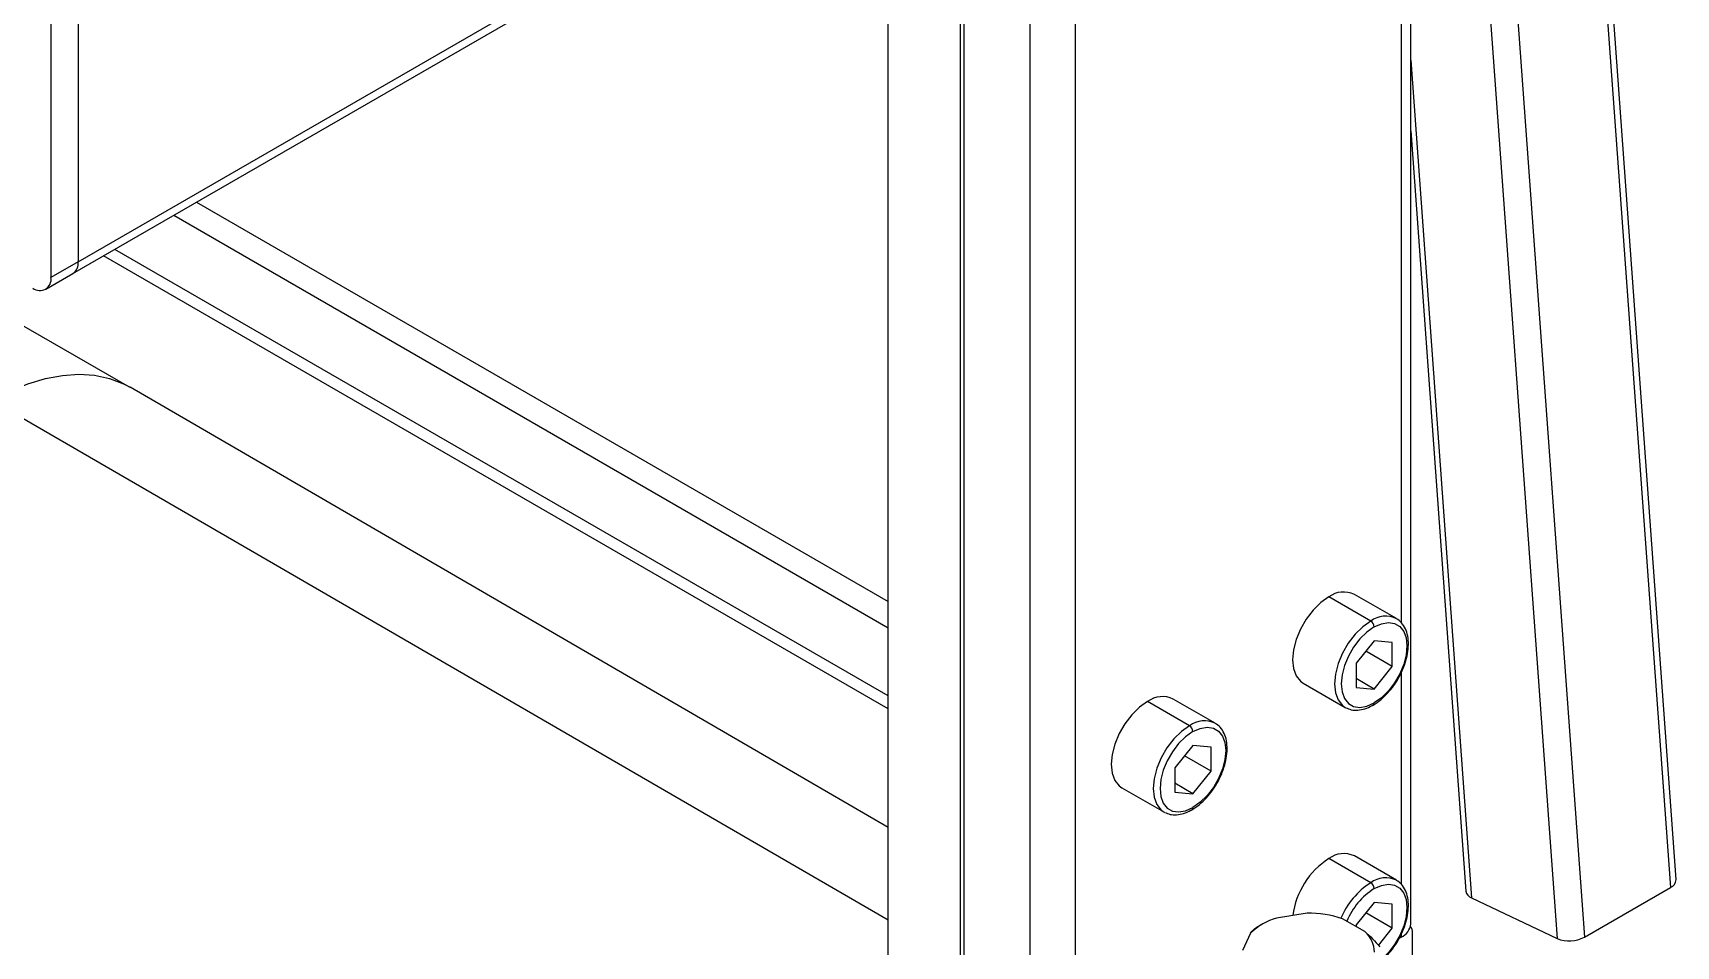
# Model space of a CAD drawing. Header units: millimetres. Extents: x 2 to 418, y 2 to 295.
# Drawn here: x 348.35 to 365.44, y 87.38 to 96.88 of the extents above; entities that cross this region are included whole.
import ezdxf

# ---------------------------------------------------------------- set-up
doc = ezdxf.new("R2010")
doc.units = ezdxf.units.MM

msp = doc.modelspace()

# ---------------------------------------------------------------- linework, layer by layer
at = {"color": 7, "linetype": 'Continuous', "lineweight": 25}
for p, q in [((348.76491, 94.37781), (363.33131, 102.78682)), ((348.82015, 94.49991), (363.38655, 102.90891)), ((362.68279, 87.61204), (362.68279, 99.83492)), ((365.44402, 88.07337), (364.62364, 99.37515)), ((357.24777, 86.82749), (357.24777, 99.27486)), ((364.56506, 99.2934), (365.38543, 87.99179)), ((363.38655, 98.76921), (364.20745, 87.46019)), ((363.66939, 98.77634), (364.48976, 87.47473)), ((348.82015, 97.33058), (348.82015, 94.49991)), ((348.53731, 97.1673), (348.53731, 94.33663)), ((362.68279, 95.86467), (363.25714, 87.95229)), ((357.24777, 89.84963), (349.08439, 94.56225)), ((357.24777, 89.98572), (349.20226, 94.63029)), ((348.48207, 94.21453), (348.76491, 94.37781)), ((348.82015, 94.49991), (348.53731, 94.33663)), ((349.3557, 93.19769), (347.40936, 94.31504)), ((357.24777, 88.6163), (349.35969, 93.19538)), ((362.26696, 90.76266), (361.83092, 91.01439)), ((362.53361, 90.78907), (362.09756, 91.04079)), ((362.30232, 90.55819), (362.11376, 90.32362)), ((362.49088, 90.2899), (362.21478, 90.44929)), ((362.49088, 90.54133), (362.30232, 90.55819)), ((362.49088, 90.2899), (362.49088, 90.54133)), ((362.11376, 90.32362), (362.11376, 90.0722)), ((362.30232, 90.05534), (362.49088, 90.2899)), ((361.56427, 90.11701), (362.00032, 89.86528)), ((362.30232, 90.05534), (362.11376, 90.16419)), ((360.38135, 89.67412), (359.9453, 89.92584)), ((360.64799, 89.70052), (360.21194, 89.95225)), ((362.11376, 90.0722), (362.30232, 90.05534)), ((362.00032, 89.86528), (362.0076, 89.8613)), ((360.4167, 89.46965), (360.22814, 89.23508)), ((360.60526, 89.45279), (360.4167, 89.46965)), ((360.60526, 89.20136), (360.60526, 89.45279)), ((360.60526, 89.20136), (360.32916, 89.36075)), ((360.22814, 89.23508), (360.22814, 88.98365)), ((360.4167, 88.96679), (360.22814, 89.07565)), ((360.4167, 88.96679), (360.60526, 89.20136)), ((359.67865, 89.02846), (360.1147, 88.77674)), ((360.22814, 88.98365), (360.4167, 88.96679)), ((360.1147, 88.77674), (360.12198, 88.77276)), ((362.26696, 88.04086), (361.83092, 88.29259)), ((362.53361, 88.06726), (362.09756, 88.31899)), ((363.31519, 87.88513), (364.20745, 87.46019)), ((364.48976, 87.47473), (365.38543, 87.99179)), ((361.60434, 87.7227), (361.28813, 87.67379)), ((362.30232, 87.83639), (362.11376, 87.60182)), ((362.49088, 87.5681), (362.21478, 87.72749)), ((362.49088, 87.81953), (362.30232, 87.83639)), ((362.49088, 87.5681), (362.49088, 87.81953)), ((361.1333, 87.60668), (361.07436, 87.57264)), ((362.20593, 87.53182), (361.97445, 87.66546)), ((362.11376, 87.60182), (362.11376, 87.58503)), ((362.34696, 87.38906), (362.49088, 87.5681)), ((361.0172, 87.51739), (360.93247, 87.33484)), ((362.56244, 87.46286), (362.58516, 87.47597)), ((362.70301, 87.10857), (362.70301, 87.51677))]:
    msp.add_line(p, q, dxfattribs=at)
at = {"color": 8, "linetype": 'Continuous', "lineweight": 25}
for p, q in [((359.19105, 100.3967), (359.19105, 85.5166)), ((358.71965, 100.12456), (358.71965, 85.5166)), ((357.99581, 99.7067), (357.99581, 85.93859)), ((358.03316, 99.72826), (358.03316, 85.91289)), ((362.58516, 99.77856), (362.58516, 90.74709)), ((362.68279, 96.59727), (363.31519, 87.88513)), ((350.05081, 95.12015), (357.24777, 90.96543)), ((349.81509, 94.98407), (357.24777, 90.69328)), ((357.24777, 87.6512), (347.92448, 93.05461)), ((362.58516, 90.22666), (362.58516, 88.02529)), ((362.58516, 87.50486), (362.58516, 87.47597))]:
    msp.add_line(p, q, dxfattribs=at)
at = {"color": 8, "linetype": 'Continuous', "lineweight": 25, "flags": 128}
for points in [[(347.92448, 93.05461), (348.11151, 93.1526), (348.29695, 93.22978), (348.47921, 93.28549), (348.65673, 93.31927), (348.82801, 93.33081), (348.99158, 93.32003), (349.14605, 93.28702), (349.29009, 93.23205), (349.35969, 93.19538)], [(362.26696, 90.76266), (362.18305, 90.7033), (362.10334, 90.62508), (362.03183, 90.53191), (361.97212, 90.42849), (361.92719, 90.31998), (361.8993, 90.21183), (361.88984, 90.10947), (361.8993, 90.01802), (361.92719, 89.94207), (361.97212, 89.88544), (362.00032, 89.86528)], [(360.38135, 89.67412), (360.29743, 89.61476), (360.21772, 89.53653), (360.14621, 89.44337), (360.0865, 89.33994), (360.04157, 89.23143), (360.01368, 89.12329), (360.00422, 89.02092), (360.01368, 88.92947), (360.04157, 88.85353), (360.0865, 88.7969), (360.1147, 88.77674)], [(362.30232, 87.97962), (362.37837, 88.01363), (362.45061, 88.02614), (362.51541, 88.01653), (362.56952, 87.98528), (362.61024, 87.93396), (362.63552, 87.86513), (362.64409, 87.78226), (362.63552, 87.68949), (362.61024, 87.59148), (362.56952, 87.49315), (362.51541, 87.39942), (362.45061, 87.31499), (362.37837, 87.2441), (362.36235, 87.23109)]]:
    msp.add_lwpolyline(points, dxfattribs=at)
at = {"color": 7, "linetype": 'Continuous', "lineweight": 25, "flags": 128}
for points in [[(361.83092, 91.01439), (361.747, 90.95503), (361.66729, 90.8768), (361.59578, 90.78364), (361.53607, 90.68021), (361.49114, 90.5717), (361.46325, 90.46356), (361.45379, 90.36119), (361.46325, 90.26974), (361.49114, 90.1938), (361.53607, 90.13717), (361.56427, 90.11701)], [(362.30232, 90.70143), (362.22627, 90.64763), (362.15403, 90.57674), (362.08923, 90.49231), (362.03511, 90.39858), (361.9944, 90.30024), (361.96912, 90.20223), (361.96055, 90.10947), (361.96912, 90.02659), (361.9944, 89.95777), (362.03511, 89.90644), (362.08923, 89.87519), (362.15403, 89.86558), (362.22627, 89.8781), (362.30232, 89.9121)], [(362.30232, 90.70143), (362.37837, 90.73543), (362.45061, 90.74795), (362.51541, 90.73834), (362.56952, 90.70709), (362.61024, 90.65576), (362.63552, 90.58694), (362.64409, 90.50406), (362.63552, 90.4113), (362.61024, 90.31329), (362.56952, 90.21495), (362.51541, 90.12122), (362.45061, 90.03679), (362.37837, 89.9659), (362.30232, 89.9121)], [(359.9453, 89.92584), (359.86138, 89.86648), (359.78167, 89.78826), (359.71016, 89.6951), (359.65045, 89.59167), (359.60552, 89.48316), (359.57763, 89.37501), (359.56817, 89.27265), (359.57763, 89.1812), (359.60552, 89.10526), (359.65045, 89.04862), (359.67865, 89.02846)], [(360.4167, 89.61288), (360.34065, 89.55908), (360.26841, 89.48819), (360.20361, 89.40377), (360.1495, 89.31003), (360.10878, 89.2117), (360.0835, 89.11369), (360.07493, 89.02092), (360.0835, 88.93805), (360.10878, 88.86922), (360.1495, 88.8179), (360.20361, 88.78665), (360.26841, 88.77704), (360.34065, 88.78955), (360.4167, 88.82356)], [(360.4167, 89.61288), (360.49275, 89.64689), (360.56499, 89.6594), (360.62979, 89.64979), (360.68391, 89.61854), (360.72462, 89.56722), (360.7499, 89.49839), (360.75847, 89.41552), (360.7499, 89.32275), (360.72462, 89.22474), (360.68391, 89.12641), (360.62979, 89.03268), (360.56499, 88.94825), (360.49275, 88.87736), (360.4167, 88.82356)]]:
    msp.add_lwpolyline(points, dxfattribs=at)
at = {"color": 7, "linetype": 'Continuous', "lineweight": 25}
for centre, radius, start, end in [((348.6933, 94.48376), 0.12787, 304.056351, 7.25583), ((348.68948, 94.48548), 0.13146, 305.013333, 6.298848), ((348.42235, 94.31798), 0.11646, 230.796715, 9.214037), ((361.98644, 90.80338), 0.26213, 64.91783, 126.392629), ((362.22556, 90.69793), 0.07684, 2.605478, 57.394522), ((360.10082, 89.71484), 0.26213, 64.91783, 126.392629), ((360.33994, 89.60939), 0.07684, 2.605478, 57.394522), ((362.27843, 87.59626), 0.82773, 122.728146, 172.803869), ((361.98644, 88.08158), 0.26213, 64.91783, 126.392629), ((362.22556, 87.97613), 0.07684, 2.605478, 57.394522), ((365.34991, 88.07913), 0.09429, 292.131162, 356.493578), ((363.34351, 87.96828), 0.08783, 190.485496, 251.194439), ((361.62471, 86.6294), 1.09349, 71.34692, 91.067002), ((361.46339, 87.05733), 0.64089, 105.87072, 134.123903), ((362.02121, 87.31624), 0.28389, 0.388533, 49.40839), ((362.51597, 87.62868), 0.16765, 294.374658, 354.305201), ((362.61354, 87.52388), 0.08976, 355.454553, 42.758245), ((364.33305, 87.76939), 0.33374, 247.893433, 298.004939)]:
    msp.add_arc(centre, radius, start, end, dxfattribs=at)
at = {"color": 8, "linetype": 'Continuous', "lineweight": 25}
for centre, radius, start, end in [((362.42221, 90.55249), 0.2613, 64.286614, 126.45223), ((362.27854, 89.90907), 0.02397, 304.040123, 7.257459), ((360.5366, 89.46394), 0.2613, 64.286614, 126.45223), ((360.39292, 88.82053), 0.02397, 304.040123, 7.257459), ((362.70969, 87.3519), 0.81895, 122.724388, 157.010016), ((362.42221, 87.83069), 0.2613, 64.286614, 126.45223), ((362.70406, 87.35463), 0.74297, 122.732801, 157.394875)]:
    msp.add_arc(centre, radius, start, end, dxfattribs=at)
at = {"color": 7, "linetype": 'Continuous', "lineweight": 25}
for points, knots in [([(362.29196, 89.88921), (362.30569, 89.89766), (362.34523, 89.92199), (362.4085, 89.97493), (362.47787, 90.05051), (362.53904, 90.13699), (362.58975, 90.23069), (362.62803, 90.32816), (362.65234, 90.42583), (362.66139, 90.52018), (362.65431, 90.60799), (362.63008, 90.68497), (362.59109, 90.74797), (362.55347, 90.77452), (362.53565, 90.78711)], [0, 0, 0, 0, 0.04644541, 0.13380071, 0.22097898, 0.30795365, 0.39486295, 0.48188653, 0.56918776, 0.65698327, 0.7454111, 0.83411351, 0.92138327, 1, 1, 1, 1]), ([(362.00954, 89.86156), (362.02745, 89.85357), (362.0657, 89.8365), (362.13332, 89.83386), (362.20627, 89.84801), (362.25983, 89.87101), (362.28824, 89.8871), (362.29196, 89.88921)], [0, 0, 0, 0, 0.21488776, 0.45892019, 0.70896899, 0.96186094, 1, 1, 1, 1]), ([(360.40634, 88.80067), (360.42007, 88.80911), (360.45961, 88.83344), (360.52288, 88.88639), (360.59226, 88.96196), (360.65343, 89.04844), (360.70413, 89.14214), (360.74242, 89.23962), (360.76672, 89.33728), (360.77578, 89.43164), (360.7687, 89.51944), (360.74446, 89.59643), (360.70547, 89.65943), (360.66785, 89.68598), (360.65003, 89.69856)], [0, 0, 0, 0, 0.046445412, 0.133800708, 0.220978982, 0.307953647, 0.394862952, 0.481886534, 0.569187759, 0.656983274, 0.745411098, 0.834113513, 0.921383272, 1, 1, 1, 1]), ([(360.12392, 88.77302), (360.14183, 88.76502), (360.18008, 88.74795), (360.2477, 88.74531), (360.32065, 88.75946), (360.37421, 88.78247), (360.40262, 88.79856), (360.40634, 88.80067)], [0, 0, 0, 0, 0.214887761, 0.45892019, 0.708968992, 0.961860936, 1, 1, 1, 1]), ([(362.36235, 87.21793), (362.37761, 87.22992), (362.41797, 87.26165), (362.47776, 87.32915), (362.53907, 87.41506), (362.58974, 87.50892), (362.62804, 87.60635), (362.65234, 87.70403), (362.66139, 87.79838), (362.65431, 87.88619), (362.63008, 87.96317), (362.59109, 88.02617), (362.55347, 88.05272), (362.53565, 88.06531)], [0, 0, 0, 0, 0.05764661, 0.15248938, 0.24711064, 0.3416608, 0.43633528, 0.53131181, 0.62682609, 0.72302827, 0.81952918, 0.91447148, 1, 1, 1, 1])]:
    msp.add_open_spline(points, degree=3, knots=knots, dxfattribs=at)
for points in [[(361.0172, 87.51739), (361.03719, 87.54543), (361.05611, 87.56211), (361.07445, 87.57269)], [(362.20593, 87.53182), (362.26056, 87.48524), (362.31225, 87.43133), (362.36235, 87.37348)]]:
    msp.add_open_spline(points, degree=3, dxfattribs=at)

doc.saveas('drawing.dxf')
